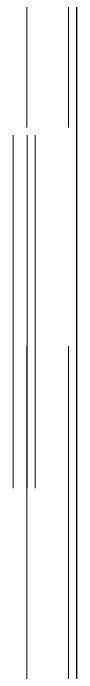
# Model space of a CAD drawing. Header units: millimetres. Extents: x 0 to 1989, y -338 to 950.
# Drawn here: x 1205.23 to 1209.81, y 182.93 to 230.03 of the extents above; entities that cross this region are included whole.
import ezdxf

# ---------------------------------------------------------------- set-up
doc = ezdxf.new("R2010")
doc.units = ezdxf.units.MM
doc.layers.add('DETAIL', color=8, linetype='Continuous')
doc.layers.add('FINE', color=9, linetype='Continuous')

msp = doc.modelspace()

# ---------------------------------------------------------------- linework, layer by layer
at = {"layer": 'DETAIL', "lineweight": 25}
msp.add_line((1209.81, 128.082), (1209.81, 894.082), dxfattribs=at)
at = {"layer": 'FINE', "lineweight": 9}
for p, q in [((1206.215, 221.878), (1206.215, 247.932)), ((1209.213, 247.932), (1209.213, 221.878)), ((1205.234, 196.115), (1205.234, 221.312)), ((1206.233, 221.312), (1206.233, 196.115)), ((1206.81, 196.115), (1206.81, 221.312)), ((1206.215, 128.082), (1206.215, 206.245)), ((1209.213, 206.245), (1209.213, 128.082))]:
    msp.add_line(p, q, dxfattribs=at)

doc.saveas('drawing.dxf')
